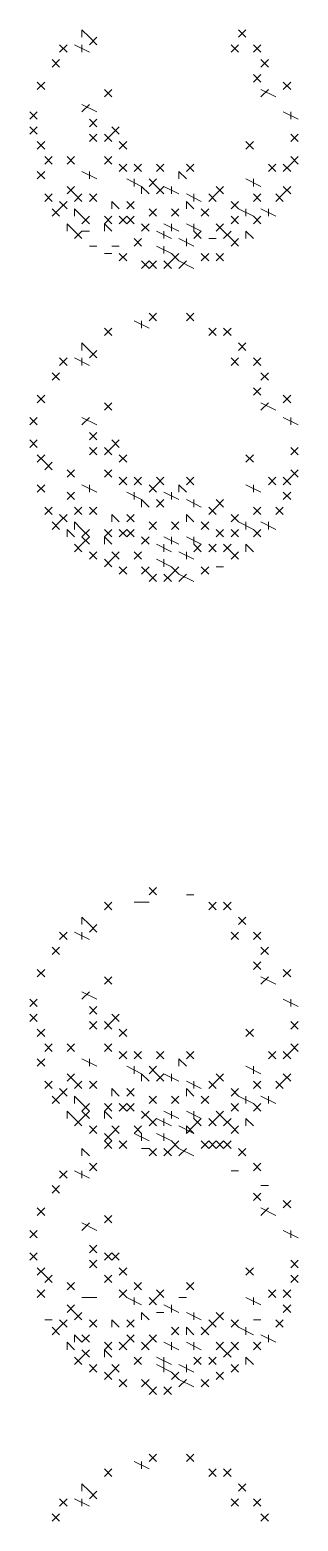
# Model space of a CAD drawing. Header units: millimetres. Extents: x -2246 to 101218, y 0 to 66109.
# Drawn here: x 93571 to 93952, y 10579 to 12697 of the extents above; entities that cross this region are included whole.
import ezdxf

# ---------------------------------------------------------------- set-up
doc = ezdxf.new("R2010")
doc.units = ezdxf.units.MM
doc.layers.add('PDF_형상', color=7, linetype='Continuous')

msp = doc.modelspace()

# ---------------------------------------------------------------- linework, layer by layer
at = {"layer": 'PDF_형상', "lineweight": 5}
for points in [[(93645, 12686.5), (93645, 12697.1), (93655.6, 12686.5), (93666.2, 12676)], [(93867.5, 12697.1), (93878, 12686.5)], [(93878, 12697.1), (93867.5, 12686.5)], [(93613.2, 12676), (93623.8, 12665.4)], [(93623.8, 12676), (93613.2, 12665.4)], [(93634.4, 12676), (93655.6, 12665.4)], [(93645, 12676), (93645, 12665.4)], [(93666.2, 12686.5), (93655.6, 12676)], [(93856.9, 12676), (93867.5, 12665.4)], [(93867.5, 12676), (93856.9, 12665.4)], [(93888.6, 12676), (93899.2, 12665.4)], [(93899.2, 12676), (93888.6, 12665.4)], [(93602.6, 12654.8), (93613.2, 12644.2)], [(93613.2, 12654.8), (93602.6, 12644.2)], [(93899.2, 12654.8), (93909.8, 12644.2)], [(93909.8, 12654.8), (93899.2, 12644.2)], [(93888.6, 12633.6), (93899.2, 12623)], [(93899.2, 12633.6), (93888.6, 12623)], [(93581.5, 12623), (93592.1, 12612.4)], [(93592.1, 12623), (93581.5, 12612.4)], [(93676.8, 12612.4), (93687.4, 12601.8)], [(93687.4, 12612.4), (93676.8, 12601.8)], [(93899.2, 12612.4), (93920.4, 12601.8)], [(93909.8, 12612.4), (93899.2, 12601.8)], [(93931, 12623), (93941.6, 12612.4)], [(93941.6, 12623), (93931, 12612.4)], [(93645, 12591.2), (93666.2, 12580.6)], [(93655.6, 12591.2), (93645, 12580.6)], [(93570.9, 12580.6), (93581.5, 12570)], [(93581.5, 12580.6), (93570.9, 12570)], [(93655.6, 12570), (93666.2, 12559.4)], [(93666.2, 12570), (93655.6, 12559.4)], [(93931, 12580.6), (93952.2, 12570)], [(93941.6, 12580.6), (93941.6, 12570)], [(93570.9, 12559.4), (93581.5, 12548.8)], [(93581.5, 12559.4), (93570.9, 12548.8)], [(93655.6, 12548.8), (93666.2, 12538.3)], [(93666.2, 12548.8), (93655.6, 12538.3)], [(93698, 12559.4), (93687.4, 12548.8), (93676.8, 12538.3)], [(93676.8, 12548.8), (93687.4, 12538.3)], [(93687.4, 12559.4), (93698, 12548.8)], [(93941.6, 12548.8), (93952.2, 12538.3)], [(93952.2, 12548.8), (93941.6, 12538.3)], [(93581.5, 12538.3), (93592.1, 12527.7)], [(93592.1, 12538.3), (93581.5, 12527.7)], [(93698, 12538.3), (93708.6, 12527.7)], [(93708.6, 12538.3), (93698, 12527.7)], [(93878, 12538.3), (93888.6, 12527.7)], [(93888.6, 12538.3), (93878, 12527.7)], [(93592.1, 12517.1), (93602.6, 12506.5)], [(93602.6, 12517.1), (93592.1, 12506.5)], [(93623.8, 12517.1), (93634.4, 12506.5)], [(93634.4, 12517.1), (93623.8, 12506.5)], [(93676.8, 12517.1), (93687.4, 12506.5)], [(93687.4, 12517.1), (93676.8, 12506.5)], [(93698, 12506.5), (93708.6, 12495.9)], [(93708.6, 12506.5), (93698, 12495.9)], [(93719.2, 12506.5), (93729.7, 12495.9)], [(93729.7, 12506.5), (93719.2, 12495.9)], [(93750.9, 12506.5), (93761.5, 12495.9)], [(93761.5, 12506.5), (93750.9, 12495.9)], [(93793.3, 12506.5), (93803.9, 12495.9)], [(93803.9, 12506.5), (93793.3, 12495.9)], [(93909.8, 12506.5), (93920.4, 12495.9)], [(93920.4, 12506.5), (93909.8, 12495.9)], [(93952.2, 12517.1), (93941.6, 12506.5), (93931, 12495.9)], [(93931, 12506.5), (93941.6, 12495.9)], [(93941.6, 12517.1), (93952.2, 12506.5)], [(93581.5, 12495.9), (93592.1, 12485.3)], [(93592.1, 12495.9), (93581.5, 12485.3)], [(93645, 12495.9), (93666.2, 12485.3)], [(93655.6, 12495.9), (93655.6, 12485.3)], [(93708.6, 12485.3), (93729.7, 12474.7)], [(93719.2, 12485.3), (93719.2, 12474.7)], [(93740.3, 12485.3), (93750.9, 12474.7), (93761.5, 12464.1)], [(93750.9, 12485.3), (93740.3, 12474.7)], [(93793.3, 12485.3), (93782.7, 12495.9), (93782.7, 12485.3)], [(93878, 12485.3), (93899.2, 12474.7)], [(93888.6, 12485.3), (93888.6, 12474.7)], [(93592.1, 12464.1), (93602.6, 12453.5)], [(93602.6, 12464.1), (93592.1, 12453.5)], [(93623.8, 12474.7), (93634.4, 12464.1), (93645, 12453.5)], [(93634.4, 12474.7), (93623.8, 12464.1)], [(93645, 12464.1), (93634.4, 12453.5)], [(93655.6, 12464.1), (93666.2, 12453.5)], [(93666.2, 12464.1), (93655.6, 12453.5)], [(93740.3, 12464.1), (93729.7, 12474.7), (93729.7, 12464.1)], [(93750.9, 12464.1), (93761.5, 12474.7), (93782.7, 12464.1)], [(93772.1, 12474.7), (93772.1, 12464.1)], [(93793.3, 12464.1), (93814.5, 12453.5)], [(93803.9, 12464.1), (93803.9, 12453.5)], [(93846.3, 12474.7), (93835.7, 12464.1), (93825.1, 12453.5)], [(93825.1, 12464.1), (93835.7, 12453.5)], [(93835.7, 12474.7), (93846.3, 12464.1)], [(93888.6, 12464.1), (93899.2, 12453.5)], [(93899.2, 12464.1), (93888.6, 12453.5)], [(93941.6, 12474.7), (93931, 12464.1), (93920.4, 12453.5)], [(93920.4, 12464.1), (93931, 12453.5)], [(93931, 12474.7), (93941.6, 12464.1)], [(93623.8, 12453.5), (93613.2, 12442.9), (93602.6, 12432.3)], [(93602.6, 12442.9), (93613.2, 12432.3)], [(93613.2, 12453.5), (93623.8, 12442.9)], [(93634.4, 12432.3), (93634.4, 12442.9), (93645, 12432.3), (93655.6, 12421.7)], [(93698, 12442.9), (93687.4, 12453.5), (93687.4, 12442.9)], [(93708.6, 12453.5), (93719.2, 12442.9)], [(93719.2, 12453.5), (93708.6, 12442.9)], [(93740.3, 12442.9), (93750.9, 12432.3)], [(93750.9, 12442.9), (93740.3, 12432.3)], [(93772.1, 12442.9), (93782.7, 12432.3)], [(93782.7, 12442.9), (93772.1, 12432.3)], [(93803.9, 12442.9), (93793.3, 12453.5), (93793.3, 12442.9)], [(93814.5, 12442.9), (93825.1, 12432.3)], [(93825.1, 12442.9), (93814.5, 12432.3)], [(93856.9, 12453.5), (93867.5, 12442.9), (93888.6, 12432.3), (93899.2, 12421.7)], [(93867.5, 12453.5), (93856.9, 12442.9)], [(93878, 12442.9), (93878, 12432.3)], [(93899.2, 12442.9), (93920.4, 12432.3)], [(93909.8, 12442.9), (93909.8, 12432.3)], [(93623.8, 12411.1), (93623.8, 12421.7), (93634.4, 12411.1), (93645, 12400.6)], [(93655.6, 12432.3), (93645, 12421.7)], [(93676.8, 12432.3), (93687.4, 12421.7)], [(93687.4, 12432.3), (93676.8, 12421.7)], [(93687.4, 12411.1), (93676.8, 12421.7), (93676.8, 12411.1)], [(93698, 12421.7), (93708.6, 12432.3), (93719.2, 12421.7)], [(93719.2, 12432.3), (93708.6, 12421.7), (93698, 12432.3)], [(93729.7, 12421.7), (93740.3, 12411.1)], [(93740.3, 12421.7), (93729.7, 12411.1)], [(93761.5, 12421.7), (93782.7, 12411.1)], [(93772.1, 12421.7), (93772.1, 12411.1)], [(93803.9, 12400.6), (93814.5, 12411.1), (93793.3, 12421.7)], [(93803.9, 12421.7), (93803.9, 12411.1), (93814.5, 12400.6)], [(93835.7, 12421.7), (93846.3, 12411.1), (93856.9, 12400.6), (93867.5, 12390)], [(93846.3, 12421.7), (93835.7, 12411.1)], [(93856.9, 12432.3), (93867.5, 12421.7)], [(93867.5, 12432.3), (93856.9, 12421.7)], [(93899.2, 12432.3), (93888.6, 12421.7)], [(93645, 12411.1), (93634.4, 12400.6)], [(93645, 12411.1), (93655.6, 12411.1), (93645, 12411.1)], [(93719.2, 12400.6), (93729.7, 12390)], [(93729.7, 12400.6), (93719.2, 12390)], [(93750.9, 12411.1), (93772.1, 12400.6)], [(93761.5, 12411.1), (93761.5, 12400.6)], [(93782.7, 12400.6), (93803.9, 12390)], [(93793.3, 12400.6), (93793.3, 12390)], [(93825.1, 12400.6), (93835.7, 12400.6), (93825.1, 12400.6)], [(93856.9, 12411.1), (93846.3, 12400.6)], [(93867.5, 12400.6), (93856.9, 12390)], [(93888.6, 12400.6), (93878, 12411.1), (93878, 12400.6)], [(93655.6, 12390), (93666.2, 12390), (93655.6, 12390)], [(93676.8, 12379.4), (93687.4, 12379.4), (93676.8, 12379.4)], [(93687.4, 12390), (93698, 12390), (93687.4, 12390)], [(93698, 12379.4), (93708.6, 12368.8)], [(93708.6, 12379.4), (93698, 12368.8)], [(93750.9, 12390), (93772.1, 12379.4), (93782.7, 12368.8), (93803.9, 12358.2)], [(93761.5, 12390), (93761.5, 12379.4)], [(93782.7, 12379.4), (93772.1, 12368.8), (93761.5, 12358.2)], [(93814.5, 12379.4), (93825.1, 12368.8)], [(93825.1, 12379.4), (93814.5, 12368.8)], [(93835.7, 12379.4), (93846.3, 12368.8)], [(93846.3, 12379.4), (93835.7, 12368.8)], [(93729.7, 12358.2), (93740.3, 12368.8), (93750.9, 12358.2)], [(93750.9, 12368.8), (93740.3, 12358.2), (93729.7, 12368.8)], [(93761.5, 12368.8), (93772.1, 12358.2)], [(93793.3, 12368.8), (93782.7, 12358.2)], [(93740.3, 12294.6), (93750.9, 12284)], [(93750.9, 12294.6), (93740.3, 12284)], [(93793.3, 12294.6), (93803.9, 12284)], [(93803.9, 12294.6), (93793.3, 12284)], [(93676.8, 12273.4), (93687.4, 12262.9)], [(93687.4, 12273.4), (93676.8, 12262.9)], [(93719.2, 12284), (93740.3, 12273.4)], [(93729.7, 12284), (93729.7, 12273.4)], [(93825.1, 12273.4), (93835.7, 12262.9)], [(93835.7, 12273.4), (93825.1, 12262.9)], [(93846.3, 12273.4), (93856.9, 12262.9)], [(93856.9, 12273.4), (93846.3, 12262.9)], [(93645, 12241.7), (93645, 12252.3), (93655.6, 12241.7), (93666.2, 12231.1)], [(93867.5, 12252.3), (93878, 12241.7)], [(93878, 12252.3), (93867.5, 12241.7)], [(93613.2, 12231.1), (93623.8, 12220.5)], [(93623.8, 12231.1), (93613.2, 12220.5)], [(93634.4, 12231.1), (93655.6, 12220.5)], [(93645, 12231.1), (93645, 12220.5)], [(93666.2, 12241.7), (93655.6, 12231.1)], [(93856.9, 12231.1), (93867.5, 12220.5)], [(93867.5, 12231.1), (93856.9, 12220.5)], [(93888.6, 12231.1), (93899.2, 12220.5)], [(93899.2, 12231.1), (93888.6, 12220.5)], [(93602.6, 12209.9), (93613.2, 12199.3)], [(93613.2, 12209.9), (93602.6, 12199.3)], [(93899.2, 12209.9), (93909.8, 12199.3)], [(93909.8, 12209.9), (93899.2, 12199.3)], [(93888.6, 12188.7), (93899.2, 12178.1)], [(93899.2, 12188.7), (93888.6, 12178.1)], [(93581.5, 12178.1), (93592.1, 12167.5)], [(93592.1, 12178.1), (93581.5, 12167.5)], [(93676.8, 12167.5), (93687.4, 12156.9)], [(93687.4, 12167.5), (93676.8, 12156.9)], [(93899.2, 12167.5), (93920.4, 12156.9)], [(93909.8, 12167.5), (93899.2, 12156.9)], [(93931, 12178.1), (93941.6, 12167.5)], [(93941.6, 12178.1), (93931, 12167.5)], [(93570.9, 12146.3), (93581.5, 12135.8)], [(93581.5, 12146.3), (93570.9, 12135.8)], [(93645, 12146.3), (93666.2, 12135.8)], [(93655.6, 12146.3), (93645, 12135.8)], [(93931, 12146.3), (93952.2, 12135.8)], [(93941.6, 12146.3), (93941.6, 12135.8)], [(93655.6, 12125.2), (93666.2, 12114.6)], [(93666.2, 12125.2), (93655.6, 12114.6)], [(93570.9, 12114.6), (93581.5, 12104)], [(93581.5, 12114.6), (93570.9, 12104)], [(93655.6, 12104), (93666.2, 12093.4)], [(93666.2, 12104), (93655.6, 12093.4)], [(93698, 12114.6), (93687.4, 12104), (93676.8, 12093.4)], [(93676.8, 12104), (93687.4, 12093.4)], [(93687.4, 12114.6), (93698, 12104)], [(93941.6, 12104), (93952.2, 12093.4)], [(93952.2, 12104), (93941.6, 12093.4)], [(93581.5, 12093.4), (93592.1, 12082.8), (93602.6, 12072.2)], [(93592.1, 12093.4), (93581.5, 12082.8)], [(93602.6, 12082.8), (93592.1, 12072.2)], [(93698, 12093.4), (93708.6, 12082.8)], [(93708.6, 12093.4), (93698, 12082.8)], [(93878, 12093.4), (93888.6, 12082.8)], [(93888.6, 12093.4), (93878, 12082.8)], [(93623.8, 12072.2), (93634.4, 12061.6)], [(93634.4, 12072.2), (93623.8, 12061.6)], [(93676.8, 12072.2), (93687.4, 12061.6)], [(93687.4, 12072.2), (93676.8, 12061.6)], [(93698, 12061.6), (93708.6, 12051)], [(93708.6, 12061.6), (93698, 12051)], [(93719.2, 12061.6), (93729.7, 12051)], [(93729.7, 12061.6), (93719.2, 12051)], [(93761.5, 12061.6), (93750.9, 12051), (93740.3, 12040.4)], [(93750.9, 12061.6), (93761.5, 12051)], [(93793.3, 12061.6), (93803.9, 12051)], [(93803.9, 12061.6), (93793.3, 12051)], [(93909.8, 12061.6), (93920.4, 12051)], [(93920.4, 12061.6), (93909.8, 12051)], [(93952.2, 12072.2), (93941.6, 12061.6), (93931, 12051)], [(93931, 12061.6), (93941.6, 12051)], [(93941.6, 12072.2), (93952.2, 12061.6)], [(93581.5, 12051), (93592.1, 12040.4)], [(93592.1, 12051), (93581.5, 12040.4)], [(93623.8, 12040.4), (93634.4, 12029.8)], [(93634.4, 12040.4), (93623.8, 12029.8)], [(93645, 12051), (93666.2, 12040.4)], [(93655.6, 12051), (93655.6, 12040.4)], [(93708.6, 12040.4), (93729.7, 12029.8)], [(93719.2, 12040.4), (93719.2, 12029.8)], [(93740.3, 12051), (93750.9, 12040.4)], [(93761.5, 12040.4), (93782.7, 12029.8)], [(93772.1, 12040.4), (93772.1, 12029.8)], [(93793.3, 12040.4), (93782.7, 12051), (93782.7, 12040.4)], [(93878, 12051), (93899.2, 12040.4)], [(93888.6, 12051), (93888.6, 12040.4)], [(93931, 12040.4), (93941.6, 12029.8)], [(93941.6, 12040.4), (93931, 12029.8)], [(93592.1, 12019.2), (93602.6, 12008.6)], [(93602.6, 12019.2), (93592.1, 12008.6)], [(93634.4, 12019.2), (93645, 12008.6)], [(93645, 12019.2), (93634.4, 12008.6)], [(93655.6, 12019.2), (93666.2, 12008.6)], [(93666.2, 12019.2), (93655.6, 12008.6)], [(93740.3, 12019.2), (93729.7, 12029.8), (93729.7, 12019.2)], [(93750.9, 12029.8), (93761.5, 12019.2)], [(93761.5, 12029.8), (93750.9, 12019.2)], [(93793.3, 12029.8), (93814.5, 12019.2)], [(93803.9, 12029.8), (93803.9, 12019.2)], [(93846.3, 12029.8), (93835.7, 12019.2), (93825.1, 12008.6)], [(93825.1, 12019.2), (93835.7, 12008.6)], [(93835.7, 12029.8), (93846.3, 12019.2)], [(93888.6, 12019.2), (93899.2, 12008.6)], [(93899.2, 12019.2), (93888.6, 12008.6)], [(93920.4, 12019.2), (93931, 12008.6)], [(93931, 12019.2), (93920.4, 12008.6)], [(93623.8, 12008.6), (93613.2, 11998.1), (93602.6, 11987.5)], [(93602.6, 11998.1), (93613.2, 11987.5)], [(93613.2, 12008.6), (93623.8, 11998.1)], [(93634.4, 11987.5), (93634.4, 11998.1), (93645, 11987.5), (93655.6, 11976.9), (93645, 11966.3), (93634.4, 11955.7)], [(93698, 11998.1), (93687.4, 12008.6), (93687.4, 11998.1)], [(93708.6, 12008.6), (93719.2, 11998.1)], [(93719.2, 12008.6), (93708.6, 11998.1)], [(93740.3, 11998.1), (93750.9, 11987.5)], [(93750.9, 11998.1), (93740.3, 11987.5)], [(93772.1, 11998.1), (93782.7, 11987.5)], [(93782.7, 11998.1), (93772.1, 11987.5)], [(93803.9, 11998.1), (93793.3, 12008.6), (93793.3, 11998.1)], [(93814.5, 11998.1), (93825.1, 11987.5)], [(93825.1, 11998.1), (93814.5, 11987.5)], [(93856.9, 12008.6), (93867.5, 11998.1), (93888.6, 11987.5), (93899.2, 11976.9)], [(93867.5, 12008.6), (93856.9, 11998.1)], [(93878, 11998.1), (93878, 11987.5)], [(93899.2, 11998.1), (93920.4, 11987.5)], [(93909.8, 11998.1), (93909.8, 11987.5)], [(93634.4, 11976.9), (93623.8, 11987.5), (93623.8, 11976.9)], [(93655.6, 11987.5), (93645, 11976.9), (93655.6, 11966.3)], [(93676.8, 11987.5), (93687.4, 11976.9)], [(93687.4, 11987.5), (93676.8, 11976.9)], [(93687.4, 11966.3), (93676.8, 11976.9), (93676.8, 11966.3)], [(93698, 11976.9), (93708.6, 11987.5), (93719.2, 11976.9)], [(93719.2, 11987.5), (93708.6, 11976.9), (93698, 11987.5)], [(93729.7, 11976.9), (93740.3, 11966.3)], [(93740.3, 11976.9), (93729.7, 11966.3)], [(93761.5, 11976.9), (93782.7, 11966.3)], [(93772.1, 11976.9), (93772.1, 11966.3)], [(93803.9, 11955.7), (93814.5, 11966.3), (93793.3, 11976.9)], [(93803.9, 11976.9), (93803.9, 11966.3), (93814.5, 11955.7)], [(93835.7, 11987.5), (93846.3, 11976.9)], [(93846.3, 11987.5), (93835.7, 11976.9)], [(93856.9, 11987.5), (93867.5, 11976.9)], [(93867.5, 11987.5), (93856.9, 11976.9)], [(93899.2, 11987.5), (93888.6, 11976.9)], [(93634.4, 11966.3), (93645, 11955.7)], [(93655.6, 11955.7), (93666.2, 11945.1)], [(93666.2, 11955.7), (93655.6, 11945.1)], [(93698, 11955.7), (93687.4, 11945.1), (93676.8, 11934.5)], [(93687.4, 11955.7), (93698, 11945.1)], [(93719.2, 11955.7), (93729.7, 11945.1)], [(93729.7, 11955.7), (93719.2, 11945.1)], [(93750.9, 11966.3), (93772.1, 11955.7)], [(93761.5, 11966.3), (93761.5, 11955.7)], [(93782.7, 11955.7), (93803.9, 11945.1)], [(93793.3, 11955.7), (93793.3, 11945.1)], [(93825.1, 11966.3), (93835.7, 11955.7)], [(93835.7, 11966.3), (93825.1, 11955.7)], [(93846.3, 11966.3), (93856.9, 11955.7), (93867.5, 11945.1)], [(93856.9, 11966.3), (93846.3, 11955.7)], [(93867.5, 11955.7), (93856.9, 11945.1)], [(93888.6, 11955.7), (93878, 11966.3), (93878, 11955.7)], [(93676.8, 11945.1), (93687.4, 11934.5)], [(93698, 11934.5), (93708.6, 11923.9)], [(93708.6, 11934.5), (93698, 11923.9)], [(93729.7, 11934.5), (93740.3, 11923.9), (93750.9, 11913.3)], [(93740.3, 11934.5), (93729.7, 11923.9)], [(93750.9, 11945.1), (93772.1, 11934.5), (93782.7, 11923.9), (93803.9, 11913.3)], [(93761.5, 11945.1), (93761.5, 11934.5)], [(93782.7, 11934.5), (93772.1, 11923.9), (93761.5, 11913.3)], [(93814.5, 11934.5), (93825.1, 11923.9)], [(93825.1, 11934.5), (93814.5, 11923.9)], [(93835.7, 11934.5), (93846.3, 11934.5), (93835.7, 11934.5)], [(93750.9, 11923.9), (93740.3, 11913.3)], [(93761.5, 11923.9), (93772.1, 11913.3)], [(93793.3, 11923.9), (93782.7, 11913.3)], [(93740.3, 11479), (93750.9, 11468.4)], [(93750.9, 11479), (93740.3, 11468.4)], [(93793.3, 11468.4), (93803.9, 11468.4), (93793.3, 11468.4)], [(93676.8, 11457.9), (93687.4, 11447.3)], [(93687.4, 11457.9), (93676.8, 11447.3)], [(93719.2, 11457.9), (93740.3, 11457.9), (93729.7, 11457.9)], [(93825.1, 11457.9), (93835.7, 11447.3)], [(93835.7, 11457.9), (93825.1, 11447.3)], [(93846.3, 11457.9), (93856.9, 11447.3)], [(93856.9, 11457.9), (93846.3, 11447.3)], [(93645, 11426.1), (93645, 11436.7), (93655.6, 11426.1), (93666.2, 11415.5)], [(93666.2, 11426.1), (93655.6, 11415.5)], [(93867.5, 11436.7), (93878, 11426.1)], [(93878, 11436.7), (93867.5, 11426.1)], [(93613.2, 11415.5), (93623.8, 11404.9)], [(93623.8, 11415.5), (93613.2, 11404.9)], [(93634.4, 11415.5), (93655.6, 11404.9)], [(93645, 11415.5), (93645, 11404.9)], [(93856.9, 11415.5), (93867.5, 11404.9)], [(93867.5, 11415.5), (93856.9, 11404.9)], [(93888.6, 11415.5), (93899.2, 11404.9)], [(93899.2, 11415.5), (93888.6, 11404.9)], [(93602.6, 11394.3), (93613.2, 11383.7)], [(93613.2, 11394.3), (93602.6, 11383.7)], [(93899.2, 11394.3), (93909.8, 11383.7)], [(93909.8, 11394.3), (93899.2, 11383.7)], [(93581.5, 11362.5), (93592.1, 11351.9)], [(93592.1, 11362.5), (93581.5, 11351.9)], [(93888.6, 11373.1), (93899.2, 11362.5)], [(93899.2, 11373.1), (93888.6, 11362.5)], [(93931, 11362.5), (93941.6, 11351.9)], [(93941.6, 11362.5), (93931, 11351.9)], [(93676.8, 11351.9), (93687.4, 11341.3)], [(93687.4, 11351.9), (93676.8, 11341.3)], [(93899.2, 11351.9), (93920.4, 11341.3)], [(93909.8, 11351.9), (93899.2, 11341.3)], [(93570.9, 11320.2), (93581.5, 11309.6)], [(93581.5, 11320.2), (93570.9, 11309.6)], [(93645, 11330.7), (93666.2, 11320.2)], [(93655.6, 11330.7), (93645, 11320.2)], [(93931, 11320.2), (93952.2, 11309.6)], [(93941.6, 11320.2), (93941.6, 11309.6)], [(93570.9, 11299), (93581.5, 11288.4)], [(93581.5, 11299), (93570.9, 11288.4)], [(93655.6, 11309.6), (93666.2, 11299)], [(93666.2, 11309.6), (93655.6, 11299)], [(93698, 11299), (93687.4, 11288.4), (93676.8, 11277.8)], [(93687.4, 11299), (93698, 11288.4)], [(93581.5, 11277.8), (93592.1, 11267.2)], [(93592.1, 11277.8), (93581.5, 11267.2)], [(93655.6, 11288.4), (93666.2, 11277.8)], [(93666.2, 11288.4), (93655.6, 11277.8)], [(93676.8, 11288.4), (93687.4, 11277.8)], [(93698, 11277.8), (93708.6, 11267.2)], [(93708.6, 11277.8), (93698, 11267.2)], [(93878, 11277.8), (93888.6, 11267.2)], [(93888.6, 11277.8), (93878, 11267.2)], [(93941.6, 11288.4), (93952.2, 11277.8)], [(93952.2, 11288.4), (93941.6, 11277.8)], [(93592.1, 11256.6), (93602.6, 11246)], [(93602.6, 11256.6), (93592.1, 11246)], [(93623.8, 11256.6), (93634.4, 11246)], [(93634.4, 11256.6), (93623.8, 11246)], [(93676.8, 11256.6), (93687.4, 11246)], [(93687.4, 11256.6), (93676.8, 11246)], [(93952.2, 11256.6), (93941.6, 11246), (93931, 11235.4)], [(93941.6, 11256.6), (93952.2, 11246)], [(93581.5, 11235.4), (93592.1, 11224.8)], [(93592.1, 11235.4), (93581.5, 11224.8)], [(93645, 11235.4), (93666.2, 11224.8)], [(93655.6, 11235.4), (93655.6, 11224.8)], [(93698, 11246), (93708.6, 11235.4)], [(93708.6, 11246), (93698, 11235.4)], [(93719.2, 11246), (93729.7, 11235.4)], [(93729.7, 11246), (93719.2, 11235.4)], [(93750.9, 11246), (93761.5, 11235.4)], [(93761.5, 11246), (93750.9, 11235.4)], [(93793.3, 11224.8), (93782.7, 11235.4), (93782.7, 11224.8)], [(93793.3, 11246), (93803.9, 11235.4)], [(93803.9, 11246), (93793.3, 11235.4)], [(93909.8, 11246), (93920.4, 11235.4)], [(93920.4, 11246), (93909.8, 11235.4)], [(93931, 11246), (93941.6, 11235.4)], [(93623.8, 11214.2), (93634.4, 11203.6), (93645, 11193.1)], [(93634.4, 11214.2), (93623.8, 11203.6)], [(93708.6, 11224.8), (93729.7, 11214.2)], [(93719.2, 11224.8), (93719.2, 11214.2)], [(93740.3, 11203.6), (93729.7, 11214.2), (93729.7, 11203.6)], [(93740.3, 11224.8), (93750.9, 11214.2), (93761.5, 11203.6)], [(93750.9, 11224.8), (93740.3, 11214.2)], [(93750.9, 11203.6), (93761.5, 11214.2), (93782.7, 11203.6)], [(93772.1, 11214.2), (93772.1, 11203.6)], [(93846.3, 11214.2), (93835.7, 11203.6), (93825.1, 11193.1)], [(93835.7, 11214.2), (93846.3, 11203.6)], [(93878, 11224.8), (93899.2, 11214.2)], [(93888.6, 11224.8), (93888.6, 11214.2)], [(93941.6, 11214.2), (93931, 11203.6), (93920.4, 11193.1)], [(93931, 11214.2), (93941.6, 11203.6)], [(93592.1, 11203.6), (93602.6, 11193.1)], [(93602.6, 11203.6), (93592.1, 11193.1)], [(93623.8, 11193.1), (93613.2, 11182.5), (93602.6, 11171.9)], [(93613.2, 11193.1), (93623.8, 11182.5)], [(93645, 11203.6), (93634.4, 11193.1)], [(93655.6, 11203.6), (93666.2, 11193.1)], [(93666.2, 11203.6), (93655.6, 11193.1)], [(93698, 11182.5), (93687.4, 11193.1), (93687.4, 11182.5)], [(93708.6, 11193.1), (93719.2, 11182.5)], [(93719.2, 11193.1), (93708.6, 11182.5)], [(93793.3, 11203.6), (93814.5, 11193.1)], [(93803.9, 11182.5), (93793.3, 11193.1), (93793.3, 11182.5)], [(93803.9, 11203.6), (93803.9, 11193.1)], [(93825.1, 11203.6), (93835.7, 11193.1)], [(93856.9, 11193.1), (93867.5, 11182.5), (93888.6, 11171.9), (93899.2, 11161.3)], [(93867.5, 11193.1), (93856.9, 11182.5)], [(93888.6, 11203.6), (93899.2, 11193.1)], [(93899.2, 11203.6), (93888.6, 11193.1)], [(93920.4, 11203.6), (93931, 11193.1)], [(93602.6, 11182.5), (93613.2, 11171.9)], [(93634.4, 11171.9), (93634.4, 11182.5), (93645, 11171.9), (93655.6, 11161.3), (93645, 11150.7), (93634.4, 11140.1)], [(93655.6, 11171.9), (93645, 11161.3), (93655.6, 11150.7)], [(93676.8, 11171.9), (93687.4, 11161.3)], [(93687.4, 11171.9), (93676.8, 11161.3)], [(93698, 11161.3), (93708.6, 11171.9), (93719.2, 11161.3)], [(93719.2, 11171.9), (93708.6, 11161.3), (93698, 11171.9)], [(93740.3, 11182.5), (93750.9, 11171.9)], [(93750.9, 11182.5), (93740.3, 11171.9)], [(93772.1, 11182.5), (93782.7, 11171.9)], [(93782.7, 11182.5), (93772.1, 11171.9)], [(93814.5, 11182.5), (93825.1, 11171.9)], [(93825.1, 11182.5), (93814.5, 11171.9)], [(93856.9, 11171.9), (93867.5, 11161.3)], [(93867.5, 11171.9), (93856.9, 11161.3)], [(93878, 11182.5), (93878, 11171.9)], [(93899.2, 11171.9), (93888.6, 11161.3)], [(93899.2, 11182.5), (93920.4, 11171.9)], [(93909.8, 11182.5), (93909.8, 11171.9)], [(93623.8, 11150.7), (93623.8, 11161.3), (93634.4, 11150.7), (93645, 11140.1)], [(93687.4, 11150.7), (93676.8, 11161.3), (93676.8, 11150.7)], [(93729.7, 11161.3), (93740.3, 11150.7), (93750.9, 11140.1)], [(93740.3, 11161.3), (93729.7, 11150.7)], [(93740.3, 11140.1), (93750.9, 11150.7), (93772.1, 11140.1)], [(93761.5, 11161.3), (93782.7, 11150.7)], [(93761.5, 11150.7), (93761.5, 11140.1)], [(93772.1, 11161.3), (93772.1, 11150.7)], [(93782.7, 11140.1), (93803.9, 11129.5), (93793.3, 11140.1), (93793.3, 11129.5), (93803.9, 11140.1), (93814.5, 11150.7), (93793.3, 11161.3)], [(93803.9, 11161.3), (93803.9, 11150.7), (93814.5, 11140.1)], [(93846.3, 11161.3), (93835.7, 11150.7), (93825.1, 11140.1)], [(93825.1, 11150.7), (93835.7, 11140.1)], [(93835.7, 11161.3), (93846.3, 11150.7), (93856.9, 11140.1), (93867.5, 11129.5)], [(93856.9, 11150.7), (93846.3, 11140.1)], [(93888.6, 11140.1), (93878, 11150.7), (93878, 11140.1)], [(93655.6, 11140.1), (93666.2, 11129.5)], [(93666.2, 11140.1), (93655.6, 11129.5)], [(93698, 11140.1), (93687.4, 11129.5), (93676.8, 11118.9), (93687.4, 11108.3)], [(93676.8, 11129.5), (93687.4, 11118.9), (93676.8, 11108.3)], [(93687.4, 11140.1), (93698, 11129.5)], [(93719.2, 11140.1), (93729.7, 11129.5), (93729.7, 11118.9)], [(93729.7, 11140.1), (93719.2, 11129.5), (93740.3, 11118.9)], [(93750.9, 11129.5), (93772.1, 11118.9), (93782.7, 11108.3), (93803.9, 11097.7)], [(93761.5, 11129.5), (93761.5, 11118.9)], [(93867.5, 11140.1), (93856.9, 11129.5)], [(93655.6, 11097.7), (93645, 11108.3), (93645, 11097.7)], [(93698, 11118.9), (93708.6, 11108.3)], [(93708.6, 11118.9), (93698, 11108.3)], [(93729.7, 11108.3), (93740.3, 11108.3), (93729.7, 11108.3)], [(93740.3, 11108.3), (93750.9, 11097.7)], [(93750.9, 11108.3), (93740.3, 11097.7)], [(93782.7, 11118.9), (93772.1, 11108.3), (93761.5, 11097.7)], [(93761.5, 11108.3), (93772.1, 11097.7)], [(93793.3, 11108.3), (93782.7, 11097.7)], [(93814.5, 11118.9), (93825.1, 11108.3), (93835.7, 11118.9), (93846.3, 11108.3), (93856.9, 11118.9)], [(93856.9, 11108.3), (93846.3, 11118.9), (93835.7, 11108.3), (93825.1, 11118.9), (93814.5, 11108.3)], [(93867.5, 11108.3), (93878, 11097.7)], [(93878, 11108.3), (93867.5, 11097.7)], [(93655.6, 11087.1), (93666.2, 11076.5)], [(93666.2, 11087.1), (93655.6, 11076.5)], [(93888.6, 11087.1), (93899.2, 11076.5)], [(93899.2, 11087.1), (93888.6, 11076.5)], [(93613.2, 11076.5), (93623.8, 11065.9)], [(93623.8, 11076.5), (93613.2, 11065.9)], [(93634.4, 11076.5), (93655.6, 11065.9)], [(93645, 11076.5), (93645, 11065.9)], [(93856.9, 11076.5), (93867.5, 11076.5), (93856.9, 11076.5)], [(93602.6, 11055.4), (93613.2, 11044.8)], [(93613.2, 11055.4), (93602.6, 11044.8)], [(93888.6, 11044.8), (93899.2, 11034.2)], [(93899.2, 11044.8), (93888.6, 11034.2)], [(93899.2, 11055.4), (93909.8, 11055.4), (93899.2, 11055.4)], [(93581.5, 11023.6), (93592.1, 11013)], [(93592.1, 11023.6), (93581.5, 11013)], [(93899.2, 11023.6), (93920.4, 11013)], [(93909.8, 11023.6), (93899.2, 11013)], [(93931, 11034.2), (93941.6, 11023.6)], [(93941.6, 11034.2), (93931, 11023.6)], [(93645, 11002.4), (93666.2, 10991.8)], [(93655.6, 11002.4), (93645, 10991.8)], [(93676.8, 11013), (93687.4, 11002.4)], [(93687.4, 11013), (93676.8, 11002.4)], [(93570.9, 10991.8), (93581.5, 10981.2)], [(93581.5, 10991.8), (93570.9, 10981.2)], [(93931, 10991.8), (93952.2, 10981.2)], [(93941.6, 10991.8), (93941.6, 10981.2)], [(93570.9, 10960), (93581.5, 10949.4)], [(93581.5, 10960), (93570.9, 10949.4)], [(93655.6, 10970.6), (93666.2, 10960)], [(93666.2, 10970.6), (93655.6, 10960)], [(93676.8, 10949.4), (93687.4, 10960), (93698, 10949.4)], [(93698, 10960), (93687.4, 10949.4), (93676.8, 10960)], [(93581.5, 10938.8), (93592.1, 10928.2), (93602.6, 10917.7)], [(93592.1, 10938.8), (93581.5, 10928.2)], [(93655.6, 10949.4), (93666.2, 10938.8)], [(93666.2, 10949.4), (93655.6, 10938.8)], [(93698, 10938.8), (93708.6, 10928.2)], [(93708.6, 10938.8), (93698, 10928.2)], [(93878, 10938.8), (93888.6, 10928.2)], [(93888.6, 10938.8), (93878, 10928.2)], [(93941.6, 10949.4), (93952.2, 10938.8)], [(93952.2, 10949.4), (93941.6, 10938.8)], [(93602.6, 10928.2), (93592.1, 10917.7)], [(93623.8, 10917.7), (93634.4, 10907.1)], [(93634.4, 10917.7), (93623.8, 10907.1)], [(93676.8, 10928.2), (93687.4, 10917.7)], [(93687.4, 10928.2), (93676.8, 10917.7)], [(93719.2, 10917.7), (93729.7, 10907.1)], [(93729.7, 10917.7), (93719.2, 10907.1)], [(93793.3, 10917.7), (93803.9, 10907.1)], [(93803.9, 10917.7), (93793.3, 10907.1)], [(93941.6, 10928.2), (93952.2, 10917.7)], [(93952.2, 10928.2), (93941.6, 10917.7)], [(93581.5, 10907.1), (93592.1, 10896.5)], [(93592.1, 10907.1), (93581.5, 10896.5)], [(93645, 10896.5), (93666.2, 10896.5), (93655.6, 10896.5)], [(93698, 10907.1), (93708.6, 10896.5), (93729.7, 10885.9)], [(93708.6, 10907.1), (93698, 10896.5)], [(93719.2, 10896.5), (93719.2, 10885.9)], [(93761.5, 10907.1), (93750.9, 10896.5), (93740.3, 10885.9)], [(93740.3, 10896.5), (93750.9, 10885.9)], [(93750.9, 10907.1), (93761.5, 10896.5)], [(93793.3, 10896.5), (93782.7, 10896.5)], [(93878, 10896.5), (93899.2, 10885.9)], [(93888.6, 10896.5), (93888.6, 10885.9)], [(93909.8, 10907.1), (93920.4, 10896.5)], [(93920.4, 10907.1), (93909.8, 10896.5)], [(93931, 10907.1), (93941.6, 10896.5)], [(93941.6, 10907.1), (93931, 10896.5)], [(93623.8, 10885.9), (93634.4, 10875.3), (93645, 10864.7)], [(93634.4, 10885.9), (93623.8, 10875.3)], [(93645, 10875.3), (93634.4, 10864.7)], [(93740.3, 10864.7), (93729.7, 10875.3), (93729.7, 10864.7)], [(93750.9, 10875.3), (93761.5, 10875.3), (93750.9, 10875.3)], [(93761.5, 10885.9), (93782.7, 10875.3)], [(93772.1, 10885.9), (93772.1, 10875.3)], [(93793.3, 10875.3), (93814.5, 10864.7)], [(93803.9, 10875.3), (93803.9, 10864.7)], [(93846.3, 10875.3), (93835.7, 10864.7), (93825.1, 10854.1), (93814.5, 10843.5)], [(93835.7, 10875.3), (93846.3, 10864.7)], [(93931, 10885.9), (93941.6, 10875.3)], [(93941.6, 10885.9), (93931, 10875.3)], [(93592.1, 10864.7), (93602.6, 10864.7), (93592.1, 10864.7)], [(93623.8, 10864.7), (93613.2, 10854.1), (93602.6, 10843.5)], [(93602.6, 10854.1), (93613.2, 10843.5)], [(93613.2, 10864.7), (93623.8, 10854.1)], [(93655.6, 10864.7), (93666.2, 10854.1)], [(93666.2, 10864.7), (93655.6, 10854.1)], [(93698, 10854.1), (93687.4, 10864.7), (93687.4, 10854.1)], [(93708.6, 10864.7), (93719.2, 10854.1)], [(93719.2, 10864.7), (93708.6, 10854.1)], [(93772.1, 10854.1), (93782.7, 10843.5)], [(93782.7, 10854.1), (93772.1, 10843.5)], [(93803.9, 10843.5), (93793.3, 10854.1), (93793.3, 10843.5)], [(93814.5, 10854.1), (93825.1, 10843.5)], [(93825.1, 10864.7), (93835.7, 10854.1)], [(93856.9, 10864.7), (93867.5, 10854.1), (93888.6, 10843.5)], [(93867.5, 10864.7), (93856.9, 10854.1)], [(93878, 10854.1), (93878, 10843.5)], [(93888.6, 10864.7), (93899.2, 10864.7), (93888.6, 10864.7)], [(93920.4, 10864.7), (93931, 10854.1)], [(93931, 10864.7), (93920.4, 10854.1)], [(93634.4, 10822.3), (93623.8, 10832.9), (93623.8, 10822.3)], [(93655.6, 10843.5), (93645, 10832.9), (93634.4, 10843.5), (93634.4, 10832.9)], [(93645, 10843.5), (93655.6, 10832.9)], [(93676.8, 10832.9), (93687.4, 10822.3)], [(93687.4, 10832.9), (93676.8, 10822.3)], [(93719.2, 10843.5), (93708.6, 10832.9), (93698, 10822.3)], [(93698, 10832.9), (93708.6, 10822.3)], [(93708.6, 10843.5), (93719.2, 10832.9)], [(93750.9, 10843.5), (93740.3, 10832.9), (93729.7, 10822.3)], [(93729.7, 10832.9), (93740.3, 10822.3)], [(93740.3, 10843.5), (93750.9, 10832.9)], [(93761.5, 10832.9), (93782.7, 10822.3)], [(93772.1, 10832.9), (93772.1, 10822.3)], [(93793.3, 10832.9), (93814.5, 10822.3)], [(93803.9, 10832.9), (93803.9, 10822.3)], [(93835.7, 10832.9), (93846.3, 10822.3), (93856.9, 10811.7)], [(93846.3, 10832.9), (93835.7, 10822.3)], [(93867.5, 10832.9), (93856.9, 10822.3), (93846.3, 10811.7)], [(93856.9, 10832.9), (93867.5, 10822.3)], [(93888.6, 10832.9), (93899.2, 10822.3)], [(93899.2, 10832.9), (93888.6, 10822.3)], [(93899.2, 10843.5), (93920.4, 10832.9)], [(93909.8, 10843.5), (93909.8, 10832.9)], [(93655.6, 10822.3), (93645, 10811.7), (93634.4, 10801.1)], [(93634.4, 10811.7), (93645, 10801.1)], [(93645, 10822.3), (93655.6, 10811.7)], [(93687.4, 10811.7), (93676.8, 10822.3), (93676.8, 10811.7)], [(93719.2, 10811.7), (93729.7, 10801.1)], [(93729.7, 10811.7), (93719.2, 10801.1)], [(93750.9, 10811.7), (93772.1, 10801.1)], [(93761.5, 10811.7), (93761.5, 10801.1), (93761.5, 10790.6)], [(93803.9, 10811.7), (93814.5, 10801.1)], [(93814.5, 10811.7), (93803.9, 10801.1)], [(93825.1, 10811.7), (93835.7, 10801.1)], [(93835.7, 10811.7), (93825.1, 10801.1)], [(93888.6, 10801.1), (93878, 10811.7), (93878, 10801.1)], [(93655.6, 10801.1), (93666.2, 10790.6)], [(93666.2, 10801.1), (93655.6, 10790.6)], [(93698, 10801.1), (93687.4, 10790.6), (93676.8, 10780)], [(93676.8, 10790.6), (93687.4, 10780)], [(93687.4, 10801.1), (93698, 10790.6)], [(93750.9, 10801.1), (93772.1, 10790.6), (93782.7, 10780), (93803.9, 10769.4)], [(93782.7, 10790.6), (93772.1, 10780)], [(93782.7, 10801.1), (93803.9, 10790.6)], [(93793.3, 10801.1), (93793.3, 10790.6)], [(93835.7, 10790.6), (93846.3, 10780)], [(93846.3, 10790.6), (93835.7, 10780)], [(93856.9, 10801.1), (93867.5, 10790.6)], [(93867.5, 10801.1), (93856.9, 10790.6)], [(93698, 10780), (93708.6, 10769.4)], [(93708.6, 10780), (93698, 10769.4)], [(93729.7, 10780), (93740.3, 10769.4), (93750.9, 10758.8)], [(93740.3, 10780), (93729.7, 10769.4)], [(93750.9, 10769.4), (93740.3, 10758.8)], [(93761.5, 10769.4), (93772.1, 10758.8)], [(93772.1, 10769.4), (93761.5, 10758.8)], [(93793.3, 10780), (93782.7, 10769.4)], [(93814.5, 10780), (93825.1, 10769.4)], [(93825.1, 10780), (93814.5, 10769.4)], [(93719.2, 10663.4), (93740.3, 10652.9)], [(93729.7, 10663.4), (93729.7, 10652.9)], [(93740.3, 10674), (93750.9, 10663.4)], [(93750.9, 10674), (93740.3, 10663.4)], [(93793.3, 10674), (93803.9, 10663.4)], [(93803.9, 10674), (93793.3, 10663.4)], [(93676.8, 10652.9), (93687.4, 10642.3)], [(93687.4, 10652.9), (93676.8, 10642.3)], [(93825.1, 10652.9), (93835.7, 10642.3)], [(93835.7, 10652.9), (93825.1, 10642.3)], [(93846.3, 10652.9), (93856.9, 10642.3)], [(93856.9, 10652.9), (93846.3, 10642.3)], [(93645, 10621.1), (93645, 10631.7), (93655.6, 10621.1), (93666.2, 10610.5)], [(93666.2, 10621.1), (93655.6, 10610.5)], [(93867.5, 10631.7), (93878, 10621.1)], [(93878, 10631.7), (93867.5, 10621.1)], [(93613.2, 10610.5), (93623.8, 10599.9)], [(93623.8, 10610.5), (93613.2, 10599.9)], [(93634.4, 10610.5), (93655.6, 10599.9)], [(93645, 10610.5), (93645, 10599.9)], [(93856.9, 10610.5), (93867.5, 10599.9)], [(93867.5, 10610.5), (93856.9, 10599.9)], [(93888.6, 10610.5), (93899.2, 10599.9)], [(93899.2, 10610.5), (93888.6, 10599.9)], [(93602.6, 10589.3), (93613.2, 10578.7)], [(93613.2, 10589.3), (93602.6, 10578.7)], [(93899.2, 10589.3), (93909.8, 10578.7)], [(93909.8, 10589.3), (93899.2, 10578.7)]]:
    msp.add_lwpolyline(points, dxfattribs=at)

doc.saveas('drawing.dxf')
